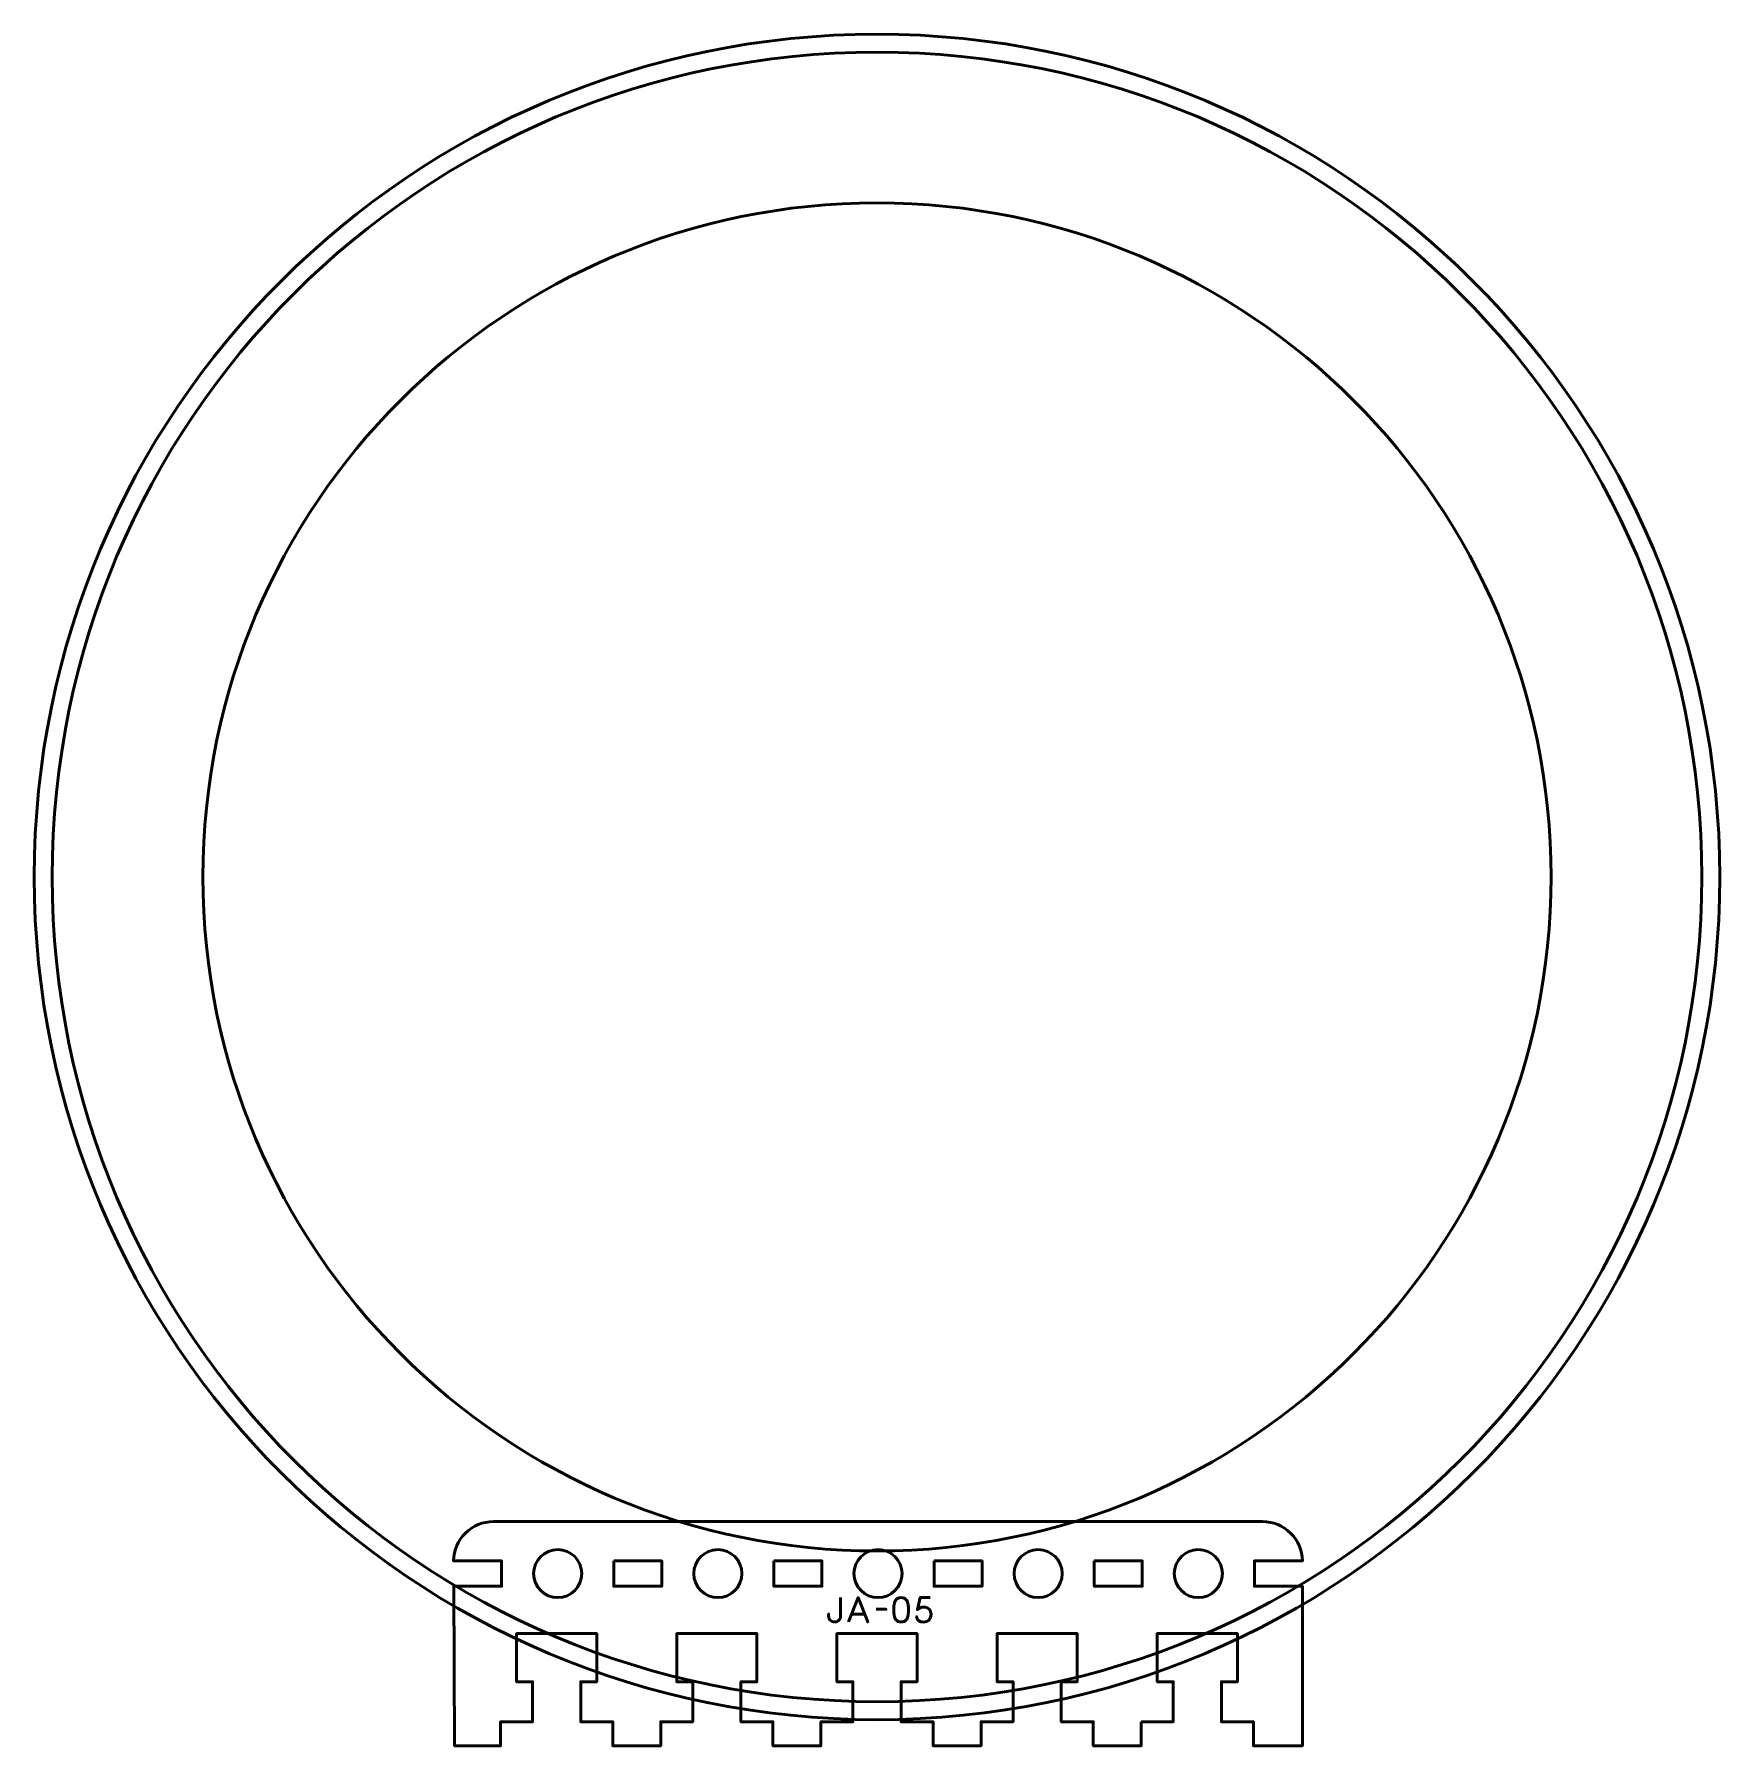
# Model space of a CAD drawing. Header units: centimetres. Extents: x -215 to 208, y -170 to 139.
# Drawn here: x -70.52 to -49.48, y -143.85 to -122.48 of the extents above; entities that cross this region are included whole.
import ezdxf

# ---------------------------------------------------------------- set-up
doc = ezdxf.new("R2010")
doc.units = ezdxf.units.CM
doc.header["$MEASUREMENT"] = 0
doc.layers.add('Layer 1', color=7, linetype='Continuous')

msp = doc.modelspace()

# ---------------------------------------------------------------- linework, layer by layer
at = {"layer": 'Layer 1', "color": 250, "lineweight": 53}
for centre, major_axis in [((-60, -133), (0, 10.52409)), ((-60, -133), (0, 10.3)), ((-60, -132.99999), (0, 8.41749))]:
    msp.add_ellipse(centre, major_axis=major_axis, ratio=1, dxfattribs=at)
for points, knots in [([(-56.69992, -143.54993), (-56.69992, -143.54993), (-56.69992, -143.84993), (-56.69992, -143.84993), (-56.69992, -143.84993), (-56.69992, -143.84993), (-57.29992, -143.84993), (-57.29992, -143.84993), (-57.29992, -143.84993), (-57.29992, -143.84993), (-57.29992, -143.54993), (-57.29992, -143.54993), (-57.29992, -143.54993), (-57.29992, -143.54993), (-57.69992, -143.54994), (-57.69992, -143.54994), (-57.69992, -143.54994), (-57.69992, -143.54994), (-57.69992, -143.04993), (-57.69992, -143.04993), (-57.69992, -143.04993), (-57.69992, -143.04993), (-57.49992, -143.04992), (-57.49992, -143.04992), (-57.49992, -143.04992), (-57.49992, -143.04992), (-57.49992, -142.44993), (-57.49992, -142.44993), (-57.49992, -142.44993), (-57.88325, -142.44993), (-58.11659, -142.44993), (-58.49992, -142.44993), (-58.49992, -142.44993), (-58.49992, -142.44993), (-58.49992, -143.04992), (-58.49992, -143.04992), (-58.49992, -143.04992), (-58.49992, -143.04992), (-58.29992, -143.04993), (-58.29992, -143.04993), (-58.29992, -143.04993), (-58.29992, -143.04993), (-58.29992, -143.54993), (-58.29992, -143.54993), (-58.29992, -143.54993), (-58.29992, -143.54993), (-58.69992, -143.54993), (-58.69992, -143.54993), (-58.69992, -143.54993), (-58.69992, -143.54993), (-58.69992, -143.84993), (-58.69992, -143.84993), (-58.69992, -143.84993), (-58.69992, -143.84993), (-59.29992, -143.84993), (-59.29992, -143.84993), (-59.29992, -143.84993), (-59.29992, -143.84993), (-59.29992, -143.54993), (-59.29992, -143.54993), (-59.29992, -143.54993), (-59.29992, -143.54993), (-59.69992, -143.54993), (-59.69992, -143.54993), (-59.69992, -143.54993), (-59.69992, -143.54993), (-59.69992, -143.04993), (-59.69992, -143.04993), (-59.69992, -143.04993), (-59.69992, -143.04993), (-59.49992, -143.04992), (-59.49992, -143.04992), (-59.49992, -143.04992), (-59.49992, -143.04992), (-59.49992, -142.44993), (-59.49992, -142.44993), (-59.49992, -142.44993), (-59.88325, -142.44993), (-60.11658, -142.44993), (-60.49991, -142.44993), (-60.49991, -142.44993), (-60.49991, -142.44993), (-60.49991, -143.04992), (-60.49991, -143.04992), (-60.49991, -143.04992), (-60.49991, -143.04992), (-60.29991, -143.04993), (-60.29991, -143.04993), (-60.29991, -143.04993), (-60.29991, -143.04993), (-60.29991, -143.54994), (-60.29991, -143.54994), (-60.29991, -143.54994), (-60.29991, -143.54994), (-60.69991, -143.54993), (-60.69991, -143.54993), (-60.69991, -143.54993), (-60.69991, -143.54993), (-60.69991, -143.84993), (-60.69991, -143.84993), (-60.69991, -143.84993), (-60.69991, -143.84993), (-61.29991, -143.84993), (-61.29991, -143.84993), (-61.29991, -143.84993), (-61.29991, -143.84993), (-61.29991, -143.54993), (-61.29991, -143.54993), (-61.29991, -143.54993), (-61.29991, -143.54993), (-61.69991, -143.54993), (-61.69991, -143.54993), (-61.69991, -143.54993), (-61.69991, -143.54993), (-61.69991, -143.04993), (-61.69991, -143.04993), (-61.69991, -143.04993), (-61.69991, -143.04993), (-61.49991, -143.04992), (-61.49991, -143.04992), (-61.49991, -143.04992), (-61.49991, -143.04992), (-61.49991, -142.44993), (-61.49991, -142.44993), (-61.49991, -142.44993), (-61.88324, -142.44993), (-62.11658, -142.44993), (-62.49991, -142.44993), (-62.49991, -142.44993), (-62.49991, -142.44993), (-62.49991, -143.04992), (-62.49991, -143.04992), (-62.49991, -143.04992), (-62.49991, -143.04992), (-62.29991, -143.04993), (-62.29991, -143.04993), (-62.29991, -143.04993), (-62.29991, -143.04993), (-62.29991, -143.54994), (-62.29991, -143.54994), (-62.29991, -143.54994), (-62.29991, -143.54994), (-62.69991, -143.54993), (-62.69991, -143.54993), (-62.69991, -143.54993), (-62.69991, -143.54993), (-62.69991, -143.84993), (-62.69991, -143.84993), (-62.69991, -143.84993), (-62.69991, -143.84993), (-63.29991, -143.84993), (-63.29991, -143.84993), (-63.29991, -143.84993), (-63.29991, -143.84993), (-63.29991, -143.54993), (-63.29991, -143.54993), (-63.29991, -143.54993), (-63.29991, -143.54993), (-63.69991, -143.54993), (-63.69991, -143.54993), (-63.69991, -143.54993), (-63.69991, -143.54993), (-63.69991, -143.04993), (-63.69991, -143.04993), (-63.69991, -143.04993), (-63.69991, -143.04993), (-63.49991, -143.04992), (-63.49991, -143.04992), (-63.49991, -143.04992), (-63.49991, -143.04992), (-63.49991, -142.44993), (-63.49991, -142.44993), (-63.49991, -142.44993), (-63.88324, -142.44993), (-64.11658, -142.44993), (-64.49991, -142.44993), (-64.49991, -142.44993), (-64.49991, -142.44993), (-64.49991, -143.04992), (-64.49991, -143.04992), (-64.49991, -143.04992), (-64.49991, -143.04992), (-64.29991, -143.04993), (-64.29991, -143.04993), (-64.29991, -143.04993), (-64.29991, -143.04993), (-64.29991, -143.54994), (-64.29991, -143.54994), (-64.29991, -143.54994), (-64.29991, -143.54994), (-64.69991, -143.54993), (-64.69991, -143.54993), (-64.69991, -143.54993), (-64.69991, -143.54993), (-64.69991, -143.84993), (-64.69991, -143.84993), (-64.69991, -143.84993), (-64.69991, -143.84993), (-65.27491, -143.84993), (-65.27491, -143.84993), (-65.27491, -143.84993), (-65.27491, -143.84993), (-65.28548, -141.85868), (-65.28548, -141.85868), (-65.28548, -141.85868), (-65.28548, -141.85868), (-64.68741, -141.85868), (-64.68741, -141.85868), (-64.68741, -141.85868), (-64.68741, -141.85868), (-64.68741, -141.54118), (-64.68741, -141.54118), (-64.68741, -141.54118), (-64.68741, -141.54118), (-65.2873, -141.54118), (-65.2873, -141.54118), (-65.2873, -141.54118), (-65.28263, -141.26913), (-65.06057, -141.04993), (-64.78741, -141.04993), (-64.78741, -141.04993), (-64.78741, -141.04993), (-55.18742, -141.04993), (-55.18742, -141.04993), (-55.18742, -141.04993), (-54.91426, -141.04993), (-54.6922, -141.26913), (-54.68753, -141.54118), (-54.68753, -141.54118), (-54.68753, -141.54118), (-55.28742, -141.54118), (-55.28742, -141.54118), (-55.28742, -141.54118), (-55.28742, -141.54118), (-55.28742, -141.85868), (-55.28742, -141.85868), (-55.28742, -141.85868), (-55.28742, -141.85868), (-54.68742, -141.85868), (-54.68742, -141.85868), (-54.68742, -141.85868), (-54.68742, -141.85868), (-54.68742, -143.54994), (-54.68742, -143.54994), (-54.68742, -143.54994), (-54.68742, -143.54994), (-54.68742, -143.54993), (-54.68742, -143.54993), (-54.68742, -143.54993), (-54.68742, -143.54993), (-54.68742, -143.84993), (-54.68742, -143.84993), (-54.68742, -143.84993), (-54.68742, -143.84993), (-55.29992, -143.84993), (-55.29992, -143.84993), (-55.29992, -143.84993), (-55.29992, -143.84993), (-55.29992, -143.54993), (-55.29992, -143.54993), (-55.29992, -143.54993), (-55.29992, -143.54993), (-55.69992, -143.54994), (-55.69992, -143.54994), (-55.69992, -143.54994), (-55.69992, -143.54994), (-55.69992, -143.04993), (-55.69992, -143.04993), (-55.69992, -143.04993), (-55.69992, -143.04993), (-55.49992, -143.04992), (-55.49992, -143.04992), (-55.49992, -143.04992), (-55.49992, -143.04992), (-55.49992, -142.44993), (-55.49992, -142.44993), (-55.49992, -142.44993), (-55.88325, -142.44993), (-56.11659, -142.44993), (-56.49992, -142.44993), (-56.49992, -142.44993), (-56.49992, -142.44993), (-56.49992, -143.04992), (-56.49992, -143.04992), (-56.49992, -143.04992), (-56.49992, -143.04992), (-56.29992, -143.04993), (-56.29992, -143.04993), (-56.29992, -143.04993), (-56.29992, -143.04993), (-56.29992, -143.54993), (-56.29992, -143.54993), (-56.29992, -143.54993), (-56.29992, -143.54993), (-56.69992, -143.54993), (-56.69992, -143.54993)], [0, 0, 0, 0, 0.01351351, 0.01351351, 0.01351351, 0.01351351, 0.02702703, 0.02702703, 0.02702703, 0.02702703, 0.04054054, 0.04054054, 0.04054054, 0.04054054, 0.05405405, 0.05405405, 0.05405405, 0.05405405, 0.06756757, 0.06756757, 0.06756757, 0.06756757, 0.08108108, 0.08108108, 0.08108108, 0.08108108, 0.09459459, 0.09459459, 0.09459459, 0.09459459, 0.10810811, 0.10810811, 0.10810811, 0.10810811, 0.12162162, 0.12162162, 0.12162162, 0.12162162, 0.13513514, 0.13513514, 0.13513514, 0.13513514, 0.14864865, 0.14864865, 0.14864865, 0.14864865, 0.16216216, 0.16216216, 0.16216216, 0.16216216, 0.17567568, 0.17567568, 0.17567568, 0.17567568, 0.18918919, 0.18918919, 0.18918919, 0.18918919, 0.2027027, 0.2027027, 0.2027027, 0.2027027, 0.21621622, 0.21621622, 0.21621622, 0.21621622, 0.22972973, 0.22972973, 0.22972973, 0.22972973, 0.24324324, 0.24324324, 0.24324324, 0.24324324, 0.25675676, 0.25675676, 0.25675676, 0.25675676, 0.27027027, 0.27027027, 0.27027027, 0.27027027, 0.28378378, 0.28378378, 0.28378378, 0.28378378, 0.2972973, 0.2972973, 0.2972973, 0.2972973, 0.31081081, 0.31081081, 0.31081081, 0.31081081, 0.32432432, 0.32432432, 0.32432432, 0.32432432, 0.33783784, 0.33783784, 0.33783784, 0.33783784, 0.35135135, 0.35135135, 0.35135135, 0.35135135, 0.36486486, 0.36486486, 0.36486486, 0.36486486, 0.37837838, 0.37837838, 0.37837838, 0.37837838, 0.39189189, 0.39189189, 0.39189189, 0.39189189, 0.40540541, 0.40540541, 0.40540541, 0.40540541, 0.41891892, 0.41891892, 0.41891892, 0.41891892, 0.43243243, 0.43243243, 0.43243243, 0.43243243, 0.44594595, 0.44594595, 0.44594595, 0.44594595, 0.45945946, 0.45945946, 0.45945946, 0.45945946, 0.47297297, 0.47297297, 0.47297297, 0.47297297, 0.48648649, 0.48648649, 0.48648649, 0.48648649, 0.5, 0.5, 0.5, 0.5, 0.51351351, 0.51351351, 0.51351351, 0.51351351, 0.52702703, 0.52702703, 0.52702703, 0.52702703, 0.54054054, 0.54054054, 0.54054054, 0.54054054, 0.55405405, 0.55405405, 0.55405405, 0.55405405, 0.56756757, 0.56756757, 0.56756757, 0.56756757, 0.58108108, 0.58108108, 0.58108108, 0.58108108, 0.59459459, 0.59459459, 0.59459459, 0.59459459, 0.60810811, 0.60810811, 0.60810811, 0.60810811, 0.62162162, 0.62162162, 0.62162162, 0.62162162, 0.63513514, 0.63513514, 0.63513514, 0.63513514, 0.64864865, 0.64864865, 0.64864865, 0.64864865, 0.66216216, 0.66216216, 0.66216216, 0.66216216, 0.67567568, 0.67567568, 0.67567568, 0.67567568, 0.68918919, 0.68918919, 0.68918919, 0.68918919, 0.7027027, 0.7027027, 0.7027027, 0.7027027, 0.71621622, 0.71621622, 0.71621622, 0.71621622, 0.72972973, 0.72972973, 0.72972973, 0.72972973, 0.74324324, 0.74324324, 0.74324324, 0.74324324, 0.75675676, 0.75675676, 0.75675676, 0.75675676, 0.77027027, 0.77027027, 0.77027027, 0.77027027, 0.78378378, 0.78378378, 0.78378378, 0.78378378, 0.7972973, 0.7972973, 0.7972973, 0.7972973, 0.81081081, 0.81081081, 0.81081081, 0.81081081, 0.82432432, 0.82432432, 0.82432432, 0.82432432, 0.83783784, 0.83783784, 0.83783784, 0.83783784, 0.85135135, 0.85135135, 0.85135135, 0.85135135, 0.86486486, 0.86486486, 0.86486486, 0.86486486, 0.87837838, 0.87837838, 0.87837838, 0.87837838, 0.89189189, 0.89189189, 0.89189189, 0.89189189, 0.90540541, 0.90540541, 0.90540541, 0.90540541, 0.91891892, 0.91891892, 0.91891892, 0.91891892, 0.93243243, 0.93243243, 0.93243243, 0.93243243, 0.94594595, 0.94594595, 0.94594595, 0.94594595, 0.95945946, 0.95945946, 0.95945946, 0.95945946, 0.97297297, 0.97297297, 0.97297297, 0.97297297, 0.98648649, 0.98648649, 0.98648649, 0.98648649, 1, 1, 1, 1]), ([(-63.98741, -141.39993), (-63.82175, -141.39993), (-63.68741, -141.53427), (-63.68741, -141.69993), (-63.68741, -141.69993), (-63.68741, -141.86559), (-63.82175, -141.99993), (-63.98741, -141.99993), (-63.98741, -141.99993), (-64.15307, -141.99993), (-64.28741, -141.86559), (-64.28741, -141.69993), (-64.28741, -141.69993), (-64.28741, -141.53427), (-64.15307, -141.39993), (-63.98741, -141.39993)], [0, 0, 0, 0, 0.25, 0.25, 0.25, 0.25, 0.5, 0.5, 0.5, 0.5, 0.75, 0.75, 0.75, 0.75, 1, 1, 1, 1]), ([(-61.98741, -141.39993), (-61.82175, -141.39993), (-61.68741, -141.53427), (-61.68741, -141.69993), (-61.68741, -141.69993), (-61.68741, -141.86559), (-61.82175, -141.99993), (-61.98741, -141.99993), (-61.98741, -141.99993), (-62.15307, -141.99993), (-62.28741, -141.86559), (-62.28741, -141.69993), (-62.28741, -141.69993), (-62.28741, -141.53427), (-62.15307, -141.39993), (-61.98741, -141.39993)], [0, 0, 0, 0, 0.25, 0.25, 0.25, 0.25, 0.5, 0.5, 0.5, 0.5, 0.75, 0.75, 0.75, 0.75, 1, 1, 1, 1]), ([(-59.98742, -141.39993), (-59.82176, -141.39993), (-59.68742, -141.53427), (-59.68742, -141.69993), (-59.68742, -141.69993), (-59.68742, -141.86559), (-59.82176, -141.99993), (-59.98742, -141.99993), (-59.98742, -141.99993), (-60.15307, -141.99993), (-60.28741, -141.86559), (-60.28741, -141.69993), (-60.28741, -141.69993), (-60.28741, -141.53427), (-60.15307, -141.39993), (-59.98742, -141.39993)], [0, 0, 0, 0, 0.25, 0.25, 0.25, 0.25, 0.5, 0.5, 0.5, 0.5, 0.75, 0.75, 0.75, 0.75, 1, 1, 1, 1]), ([(-57.98742, -141.39993), (-57.82176, -141.39993), (-57.68742, -141.53427), (-57.68742, -141.69993), (-57.68742, -141.69993), (-57.68742, -141.86559), (-57.82176, -141.99993), (-57.98742, -141.99993), (-57.98742, -141.99993), (-58.15308, -141.99993), (-58.28742, -141.86559), (-58.28742, -141.69993), (-58.28742, -141.69993), (-58.28742, -141.53427), (-58.15308, -141.39993), (-57.98742, -141.39993)], [0, 0, 0, 0, 0.25, 0.25, 0.25, 0.25, 0.5, 0.5, 0.5, 0.5, 0.75, 0.75, 0.75, 0.75, 1, 1, 1, 1]), ([(-55.98742, -141.39993), (-55.82176, -141.39993), (-55.68742, -141.53427), (-55.68742, -141.69993), (-55.68742, -141.69993), (-55.68742, -141.86559), (-55.82176, -141.99993), (-55.98742, -141.99993), (-55.98742, -141.99993), (-56.15308, -141.99993), (-56.28742, -141.86559), (-56.28742, -141.69993), (-56.28742, -141.69993), (-56.28742, -141.53427), (-56.15308, -141.39993), (-55.98742, -141.39993)], [0, 0, 0, 0, 0.25, 0.25, 0.25, 0.25, 0.5, 0.5, 0.5, 0.5, 0.75, 0.75, 0.75, 0.75, 1, 1, 1, 1]), ([(-63.28741, -141.54118), (-63.28741, -141.54118), (-62.68741, -141.54118), (-62.68741, -141.54118), (-62.68741, -141.54118), (-62.68741, -141.54118), (-62.68741, -141.85868), (-62.68741, -141.85868), (-62.68741, -141.85868), (-62.68741, -141.85868), (-63.28741, -141.85868), (-63.28741, -141.85868), (-63.28741, -141.85868), (-63.28741, -141.85868), (-63.28741, -141.54118), (-63.28741, -141.54118)], [0, 0, 0, 0, 0.25, 0.25, 0.25, 0.25, 0.5, 0.5, 0.5, 0.5, 0.75, 0.75, 0.75, 0.75, 1, 1, 1, 1]), ([(-61.28741, -141.54118), (-61.28741, -141.54118), (-60.68741, -141.54118), (-60.68741, -141.54118), (-60.68741, -141.54118), (-60.68741, -141.54118), (-60.68741, -141.85868), (-60.68741, -141.85868), (-60.68741, -141.85868), (-60.68741, -141.85868), (-61.28741, -141.85868), (-61.28741, -141.85868), (-61.28741, -141.85868), (-61.28741, -141.85868), (-61.28741, -141.54118), (-61.28741, -141.54118)], [0, 0, 0, 0, 0.25, 0.25, 0.25, 0.25, 0.5, 0.5, 0.5, 0.5, 0.75, 0.75, 0.75, 0.75, 1, 1, 1, 1]), ([(-59.28742, -141.54118), (-59.28742, -141.54118), (-58.68742, -141.54118), (-58.68742, -141.54118), (-58.68742, -141.54118), (-58.68742, -141.54118), (-58.68742, -141.85868), (-58.68742, -141.85868), (-58.68742, -141.85868), (-58.68742, -141.85868), (-59.28742, -141.85868), (-59.28742, -141.85868), (-59.28742, -141.85868), (-59.28742, -141.85868), (-59.28742, -141.54118), (-59.28742, -141.54118)], [0, 0, 0, 0, 0.25, 0.25, 0.25, 0.25, 0.5, 0.5, 0.5, 0.5, 0.75, 0.75, 0.75, 0.75, 1, 1, 1, 1]), ([(-57.28742, -141.54118), (-57.28742, -141.54118), (-56.68742, -141.54118), (-56.68742, -141.54118), (-56.68742, -141.54118), (-56.68742, -141.54118), (-56.68742, -141.85868), (-56.68742, -141.85868), (-56.68742, -141.85868), (-56.68742, -141.85868), (-57.28742, -141.85868), (-57.28742, -141.85868), (-57.28742, -141.85868), (-57.28742, -141.85868), (-57.28742, -141.54118), (-57.28742, -141.54118)], [0, 0, 0, 0, 0.25, 0.25, 0.25, 0.25, 0.5, 0.5, 0.5, 0.5, 0.75, 0.75, 0.75, 0.75, 1, 1, 1, 1])]:
    msp.add_open_spline(points, degree=3, knots=knots, dxfattribs=at)
at = {"layer": 'Layer 1', "color": 30, "lineweight": 53}
for points, knots in [([(-60.45541, -142.00028), (-60.45541, -142.00028), (-60.45583, -142.23735), (-60.45583, -142.23735), (-60.45583, -142.23735), (-60.45583, -142.24504), (-60.45746, -142.2528), (-60.46056, -142.26049), (-60.46056, -142.26049), (-60.46374, -142.26825), (-60.46839, -142.27531), (-60.47453, -142.2818), (-60.47453, -142.2818), (-60.48074, -142.28822), (-60.48829, -142.29344), (-60.49725, -142.29732), (-60.49725, -142.29732), (-60.50628, -142.30127), (-60.51658, -142.30325), (-60.52822, -142.30339), (-60.52822, -142.30339), (-60.53987, -142.30339), (-60.55038, -142.30148), (-60.55969, -142.29774), (-60.55969, -142.29774), (-60.56901, -142.29393), (-60.57698, -142.28885), (-60.58354, -142.28243), (-60.58354, -142.28243), (-60.59017, -142.27601), (-60.59518, -142.26896), (-60.59871, -142.26112), (-60.59871, -142.26112), (-60.60224, -142.25329), (-60.604, -142.24539), (-60.604, -142.23735), (-60.604, -142.23735), (-60.604, -142.23735), (-60.604, -142.20602), (-60.604, -142.20602), (-60.604, -142.20602), (-60.604, -142.20602), (-60.604, -142.23735), (-60.604, -142.23735), (-60.604, -142.23735), (-60.604, -142.24539), (-60.60224, -142.25329), (-60.59871, -142.26112), (-60.59871, -142.26112), (-60.59518, -142.26896), (-60.59017, -142.27601), (-60.58354, -142.28243), (-60.58354, -142.28243), (-60.57698, -142.28885), (-60.56901, -142.29393), (-60.55969, -142.29774), (-60.55969, -142.29774), (-60.55038, -142.30148), (-60.53987, -142.30339), (-60.52822, -142.30339), (-60.52822, -142.30339), (-60.51658, -142.30325), (-60.50628, -142.30127), (-60.49725, -142.29732), (-60.49725, -142.29732), (-60.48829, -142.29344), (-60.48074, -142.28822), (-60.47453, -142.2818), (-60.47453, -142.2818), (-60.46839, -142.27531), (-60.46374, -142.26825), (-60.46056, -142.26049), (-60.46056, -142.26049), (-60.45746, -142.2528), (-60.45583, -142.24504), (-60.45583, -142.23735), (-60.45583, -142.23735), (-60.45583, -142.23735), (-60.45541, -142.00028), (-60.45541, -142.00028)], [0, 0, 0, 0, 0.05, 0.05, 0.05, 0.05, 0.1, 0.1, 0.1, 0.1, 0.15, 0.15, 0.15, 0.15, 0.2, 0.2, 0.2, 0.2, 0.25, 0.25, 0.25, 0.25, 0.3, 0.3, 0.3, 0.3, 0.35, 0.35, 0.35, 0.35, 0.4, 0.4, 0.4, 0.4, 0.45, 0.45, 0.45, 0.45, 0.5, 0.5, 0.5, 0.5, 0.55, 0.55, 0.55, 0.55, 0.6, 0.6, 0.6, 0.6, 0.65, 0.65, 0.65, 0.65, 0.7, 0.7, 0.7, 0.7, 0.75, 0.75, 0.75, 0.75, 0.8, 0.8, 0.8, 0.8, 0.85, 0.85, 0.85, 0.85, 0.9, 0.9, 0.9, 0.9, 0.95, 0.95, 0.95, 0.95, 1, 1, 1, 1]), ([(-60.3572, -142.30381), (-60.3572, -142.30381), (-60.23613, -141.99859), (-60.23613, -141.99859), (-60.23613, -141.99859), (-60.23613, -141.99859), (-60.11463, -142.30381), (-60.11463, -142.30381), (-60.11463, -142.30381), (-60.11463, -142.30381), (-60.23613, -141.99859), (-60.23613, -141.99859), (-60.23613, -141.99859), (-60.23613, -141.99859), (-60.3572, -142.30381), (-60.3572, -142.30381)], [0, 0, 0, 0, 0.25, 0.25, 0.25, 0.25, 0.5, 0.5, 0.5, 0.5, 0.75, 0.75, 0.75, 0.75, 1, 1, 1, 1]), ([(-59.69892, -142.30381), (-59.68411, -142.30374), (-59.67134, -142.30113), (-59.66068, -142.29605), (-59.66068, -142.29605), (-59.6501, -142.29097), (-59.64128, -142.2837), (-59.63423, -142.27446), (-59.63423, -142.27446), (-59.62724, -142.26515), (-59.62174, -142.25414), (-59.61765, -142.24144), (-59.61765, -142.24144), (-59.61362, -142.22874), (-59.61073, -142.21484), (-59.60911, -142.1996), (-59.60911, -142.1996), (-59.60741, -142.18436), (-59.60657, -142.16834), (-59.60664, -142.15141), (-59.60664, -142.15141), (-59.60657, -142.13455), (-59.60741, -142.11853), (-59.60911, -142.10336), (-59.60911, -142.10336), (-59.61073, -142.08819), (-59.61362, -142.07422), (-59.61765, -142.06152), (-59.61765, -142.06152), (-59.62174, -142.04889), (-59.62724, -142.03789), (-59.63423, -142.0285), (-59.63423, -142.0285), (-59.64128, -142.01919), (-59.6501, -142.01192), (-59.66068, -142.00684), (-59.66068, -142.00684), (-59.67134, -142.00169), (-59.68411, -141.99908), (-59.69892, -141.99901), (-59.69892, -141.99901), (-59.71374, -141.99908), (-59.72651, -142.00169), (-59.73717, -142.00684), (-59.73717, -142.00684), (-59.74775, -142.01192), (-59.75657, -142.01919), (-59.76362, -142.0285), (-59.76362, -142.0285), (-59.77061, -142.03789), (-59.77611, -142.04889), (-59.7802, -142.06152), (-59.7802, -142.06152), (-59.78423, -142.07422), (-59.78712, -142.08819), (-59.78874, -142.10336), (-59.78874, -142.10336), (-59.79043, -142.11853), (-59.79128, -142.13455), (-59.79121, -142.15141), (-59.79121, -142.15141), (-59.79128, -142.16834), (-59.79043, -142.18436), (-59.78874, -142.1996), (-59.78874, -142.1996), (-59.78712, -142.21484), (-59.78423, -142.22874), (-59.7802, -142.24144), (-59.7802, -142.24144), (-59.77611, -142.25414), (-59.77061, -142.26515), (-59.76362, -142.27446), (-59.76362, -142.27446), (-59.75657, -142.2837), (-59.74775, -142.29097), (-59.73717, -142.29605), (-59.73717, -142.29605), (-59.72651, -142.30113), (-59.71374, -142.30374), (-59.69892, -142.30381)], [0, 0, 0, 0, 0.05, 0.05, 0.05, 0.05, 0.1, 0.1, 0.1, 0.1, 0.15, 0.15, 0.15, 0.15, 0.2, 0.2, 0.2, 0.2, 0.25, 0.25, 0.25, 0.25, 0.3, 0.3, 0.3, 0.3, 0.35, 0.35, 0.35, 0.35, 0.4, 0.4, 0.4, 0.4, 0.45, 0.45, 0.45, 0.45, 0.5, 0.5, 0.5, 0.5, 0.55, 0.55, 0.55, 0.55, 0.6, 0.6, 0.6, 0.6, 0.65, 0.65, 0.65, 0.65, 0.7, 0.7, 0.7, 0.7, 0.75, 0.75, 0.75, 0.75, 0.8, 0.8, 0.8, 0.8, 0.85, 0.85, 0.85, 0.85, 0.9, 0.9, 0.9, 0.9, 0.95, 0.95, 0.95, 0.95, 1, 1, 1, 1]), ([(-59.69892, -142.30381), (-59.68411, -142.30374), (-59.67134, -142.30113), (-59.66068, -142.29605), (-59.66068, -142.29605), (-59.6501, -142.29097), (-59.64128, -142.2837), (-59.63423, -142.27446), (-59.63423, -142.27446), (-59.62724, -142.26515), (-59.62174, -142.25414), (-59.61765, -142.24144), (-59.61765, -142.24144), (-59.61362, -142.22874), (-59.61073, -142.21484), (-59.60911, -142.1996), (-59.60911, -142.1996), (-59.60741, -142.18436), (-59.60657, -142.16834), (-59.60664, -142.15141), (-59.60664, -142.15141), (-59.60657, -142.13455), (-59.60741, -142.11853), (-59.60911, -142.10336), (-59.60911, -142.10336), (-59.61073, -142.08819), (-59.61362, -142.07422), (-59.61765, -142.06152), (-59.61765, -142.06152), (-59.62174, -142.04889), (-59.62724, -142.03789), (-59.63423, -142.0285), (-59.63423, -142.0285), (-59.64128, -142.01919), (-59.6501, -142.01192), (-59.66068, -142.00684), (-59.66068, -142.00684), (-59.67134, -142.00169), (-59.68411, -141.99908), (-59.69892, -141.99901), (-59.69892, -141.99901), (-59.71374, -141.99908), (-59.72651, -142.00169), (-59.73717, -142.00684), (-59.73717, -142.00684), (-59.74775, -142.01192), (-59.75657, -142.01919), (-59.76362, -142.0285), (-59.76362, -142.0285), (-59.77061, -142.03789), (-59.77611, -142.04889), (-59.7802, -142.06152), (-59.7802, -142.06152), (-59.78423, -142.07422), (-59.78712, -142.08819), (-59.78874, -142.10336), (-59.78874, -142.10336), (-59.79043, -142.11853), (-59.79128, -142.13455), (-59.79121, -142.15141), (-59.79121, -142.15141), (-59.79128, -142.16834), (-59.79043, -142.18436), (-59.78874, -142.1996), (-59.78874, -142.1996), (-59.78712, -142.21484), (-59.78423, -142.22874), (-59.7802, -142.24144), (-59.7802, -142.24144), (-59.77611, -142.25414), (-59.77061, -142.26515), (-59.76362, -142.27446), (-59.76362, -142.27446), (-59.75657, -142.2837), (-59.74775, -142.29097), (-59.73717, -142.29605), (-59.73717, -142.29605), (-59.72651, -142.30113), (-59.71374, -142.30374), (-59.69892, -142.30381)], [0, 0, 0, 0, 0.05, 0.05, 0.05, 0.05, 0.1, 0.1, 0.1, 0.1, 0.15, 0.15, 0.15, 0.15, 0.2, 0.2, 0.2, 0.2, 0.25, 0.25, 0.25, 0.25, 0.3, 0.3, 0.3, 0.3, 0.35, 0.35, 0.35, 0.35, 0.4, 0.4, 0.4, 0.4, 0.45, 0.45, 0.45, 0.45, 0.5, 0.5, 0.5, 0.5, 0.55, 0.55, 0.55, 0.55, 0.6, 0.6, 0.6, 0.6, 0.65, 0.65, 0.65, 0.65, 0.7, 0.7, 0.7, 0.7, 0.75, 0.75, 0.75, 0.75, 0.8, 0.8, 0.8, 0.8, 0.85, 0.85, 0.85, 0.85, 0.9, 0.9, 0.9, 0.9, 0.95, 0.95, 0.95, 0.95, 1, 1, 1, 1]), ([(-59.33486, -141.99859), (-59.33486, -141.99859), (-59.46186, -141.99859), (-59.46186, -141.99859), (-59.46186, -141.99859), (-59.46186, -141.99859), (-59.49573, -142.15014), (-59.49573, -142.15014), (-59.49573, -142.15014), (-59.4898, -142.14506), (-59.48416, -142.14048), (-59.47872, -142.13645), (-59.47872, -142.13645), (-59.47336, -142.13243), (-59.46772, -142.12905), (-59.46172, -142.12622), (-59.46172, -142.12622), (-59.45579, -142.1234), (-59.44902, -142.12128), (-59.4414, -142.1198), (-59.4414, -142.1198), (-59.43385, -142.11832), (-59.42482, -142.11754), (-59.41445, -142.11754), (-59.41445, -142.11754), (-59.40598, -142.11754), (-59.39751, -142.11867), (-59.38905, -142.121), (-59.38905, -142.121), (-59.38058, -142.12326), (-59.37254, -142.12672), (-59.36492, -142.1313), (-59.36492, -142.1313), (-59.35723, -142.13596), (-59.35045, -142.14175), (-59.34453, -142.14873), (-59.34453, -142.14873), (-59.33853, -142.15572), (-59.3338, -142.1639), (-59.33042, -142.17328), (-59.33042, -142.17328), (-59.32696, -142.18267), (-59.3252, -142.19332), (-59.32513, -142.20517), (-59.32513, -142.20517), (-59.32505, -142.20955), (-59.32555, -142.21505), (-59.32654, -142.22154), (-59.32654, -142.22154), (-59.32745, -142.22803), (-59.32915, -142.23509), (-59.33155, -142.24257), (-59.33155, -142.24257), (-59.33394, -142.25005), (-59.33733, -142.25746), (-59.34163, -142.26479), (-59.34163, -142.26479), (-59.34594, -142.27213), (-59.35144, -142.27883), (-59.35807, -142.2849), (-59.35807, -142.2849), (-59.36471, -142.29097), (-59.37275, -142.29584), (-59.38213, -142.29951), (-59.38213, -142.29951), (-59.39159, -142.3031), (-59.40267, -142.30501), (-59.41529, -142.30508), (-59.41529, -142.30508), (-59.43039, -142.30501), (-59.44309, -142.30339), (-59.45339, -142.30035), (-59.45339, -142.30035), (-59.4637, -142.29725), (-59.47209, -142.29323), (-59.47858, -142.28815), (-59.47858, -142.28815), (-59.48514, -142.28307), (-59.49022, -142.27749), (-59.49389, -142.27143), (-59.49389, -142.27143), (-59.49756, -142.26536), (-59.50031, -142.25929), (-59.50215, -142.25322), (-59.50215, -142.25322), (-59.50398, -142.24715), (-59.50539, -142.24158), (-59.50631, -142.2365), (-59.50631, -142.2365), (-59.50539, -142.24158), (-59.50398, -142.24715), (-59.50215, -142.25322), (-59.50215, -142.25322), (-59.50031, -142.25929), (-59.49756, -142.26536), (-59.49389, -142.27143), (-59.49389, -142.27143), (-59.49022, -142.27749), (-59.48514, -142.28307), (-59.47858, -142.28815), (-59.47858, -142.28815), (-59.47209, -142.29323), (-59.4637, -142.29725), (-59.45339, -142.30035), (-59.45339, -142.30035), (-59.44309, -142.30339), (-59.43039, -142.30501), (-59.41529, -142.30508), (-59.41529, -142.30508), (-59.40267, -142.30501), (-59.39159, -142.3031), (-59.38213, -142.29951), (-59.38213, -142.29951), (-59.37275, -142.29584), (-59.36471, -142.29097), (-59.35807, -142.2849), (-59.35807, -142.2849), (-59.35144, -142.27883), (-59.34594, -142.27213), (-59.34163, -142.26479), (-59.34163, -142.26479), (-59.33733, -142.25746), (-59.33394, -142.25005), (-59.33155, -142.24257), (-59.33155, -142.24257), (-59.32915, -142.23509), (-59.32745, -142.22803), (-59.32654, -142.22154), (-59.32654, -142.22154), (-59.32555, -142.21505), (-59.32505, -142.20955), (-59.32513, -142.20517), (-59.32513, -142.20517), (-59.3252, -142.19332), (-59.32696, -142.18267), (-59.33042, -142.17328), (-59.33042, -142.17328), (-59.3338, -142.1639), (-59.33853, -142.15572), (-59.34453, -142.14873), (-59.34453, -142.14873), (-59.35045, -142.14175), (-59.35723, -142.13596), (-59.36492, -142.1313), (-59.36492, -142.1313), (-59.37254, -142.12672), (-59.38058, -142.12326), (-59.38905, -142.121), (-59.38905, -142.121), (-59.39751, -142.11867), (-59.40598, -142.11754), (-59.41445, -142.11754), (-59.41445, -142.11754), (-59.42482, -142.11754), (-59.43385, -142.11832), (-59.4414, -142.1198), (-59.4414, -142.1198), (-59.44902, -142.12128), (-59.45579, -142.1234), (-59.46172, -142.12622), (-59.46172, -142.12622), (-59.46772, -142.12905), (-59.47336, -142.13243), (-59.47872, -142.13645), (-59.47872, -142.13645), (-59.48416, -142.14048), (-59.4898, -142.14506), (-59.49573, -142.15014), (-59.49573, -142.15014), (-59.49573, -142.15014), (-59.46186, -141.99859), (-59.46186, -141.99859), (-59.46186, -141.99859), (-59.46186, -141.99859), (-59.33486, -141.99859), (-59.33486, -141.99859)], [0, 0, 0, 0, 0.02272727, 0.02272727, 0.02272727, 0.02272727, 0.04545455, 0.04545455, 0.04545455, 0.04545455, 0.06818182, 0.06818182, 0.06818182, 0.06818182, 0.09090909, 0.09090909, 0.09090909, 0.09090909, 0.11363636, 0.11363636, 0.11363636, 0.11363636, 0.13636364, 0.13636364, 0.13636364, 0.13636364, 0.15909091, 0.15909091, 0.15909091, 0.15909091, 0.18181818, 0.18181818, 0.18181818, 0.18181818, 0.20454545, 0.20454545, 0.20454545, 0.20454545, 0.22727273, 0.22727273, 0.22727273, 0.22727273, 0.25, 0.25, 0.25, 0.25, 0.27272727, 0.27272727, 0.27272727, 0.27272727, 0.29545455, 0.29545455, 0.29545455, 0.29545455, 0.31818182, 0.31818182, 0.31818182, 0.31818182, 0.34090909, 0.34090909, 0.34090909, 0.34090909, 0.36363636, 0.36363636, 0.36363636, 0.36363636, 0.38636364, 0.38636364, 0.38636364, 0.38636364, 0.40909091, 0.40909091, 0.40909091, 0.40909091, 0.43181818, 0.43181818, 0.43181818, 0.43181818, 0.45454545, 0.45454545, 0.45454545, 0.45454545, 0.47727273, 0.47727273, 0.47727273, 0.47727273, 0.5, 0.5, 0.5, 0.5, 0.52272727, 0.52272727, 0.52272727, 0.52272727, 0.54545455, 0.54545455, 0.54545455, 0.54545455, 0.56818182, 0.56818182, 0.56818182, 0.56818182, 0.59090909, 0.59090909, 0.59090909, 0.59090909, 0.61363636, 0.61363636, 0.61363636, 0.61363636, 0.63636364, 0.63636364, 0.63636364, 0.63636364, 0.65909091, 0.65909091, 0.65909091, 0.65909091, 0.68181818, 0.68181818, 0.68181818, 0.68181818, 0.70454545, 0.70454545, 0.70454545, 0.70454545, 0.72727273, 0.72727273, 0.72727273, 0.72727273, 0.75, 0.75, 0.75, 0.75, 0.77272727, 0.77272727, 0.77272727, 0.77272727, 0.79545455, 0.79545455, 0.79545455, 0.79545455, 0.81818182, 0.81818182, 0.81818182, 0.81818182, 0.84090909, 0.84090909, 0.84090909, 0.84090909, 0.86363636, 0.86363636, 0.86363636, 0.86363636, 0.88636364, 0.88636364, 0.88636364, 0.88636364, 0.90909091, 0.90909091, 0.90909091, 0.90909091, 0.93181818, 0.93181818, 0.93181818, 0.93181818, 0.95454545, 0.95454545, 0.95454545, 0.95454545, 0.97727273, 0.97727273, 0.97727273, 0.97727273, 1, 1, 1, 1]), ([(-60.3191, -142.20771), (-60.3191, -142.20771), (-60.15316, -142.20771), (-60.15316, -142.20771), (-60.15316, -142.20771), (-60.15316, -142.20771), (-60.3191, -142.20771), (-60.3191, -142.20771)], [0, 0, 0, 0, 0.5, 0.5, 0.5, 0.5, 1, 1, 1, 1]), ([(-60.01134, -142.14421), (-60.01134, -142.14421), (-59.88815, -142.14421), (-59.88815, -142.14421), (-59.88815, -142.14421), (-59.88815, -142.14421), (-60.01134, -142.14421), (-60.01134, -142.14421)], [0, 0, 0, 0, 0.5, 0.5, 0.5, 0.5, 1, 1, 1, 1])]:
    msp.add_open_spline(points, degree=3, knots=knots, dxfattribs=at)

doc.saveas('drawing.dxf')
